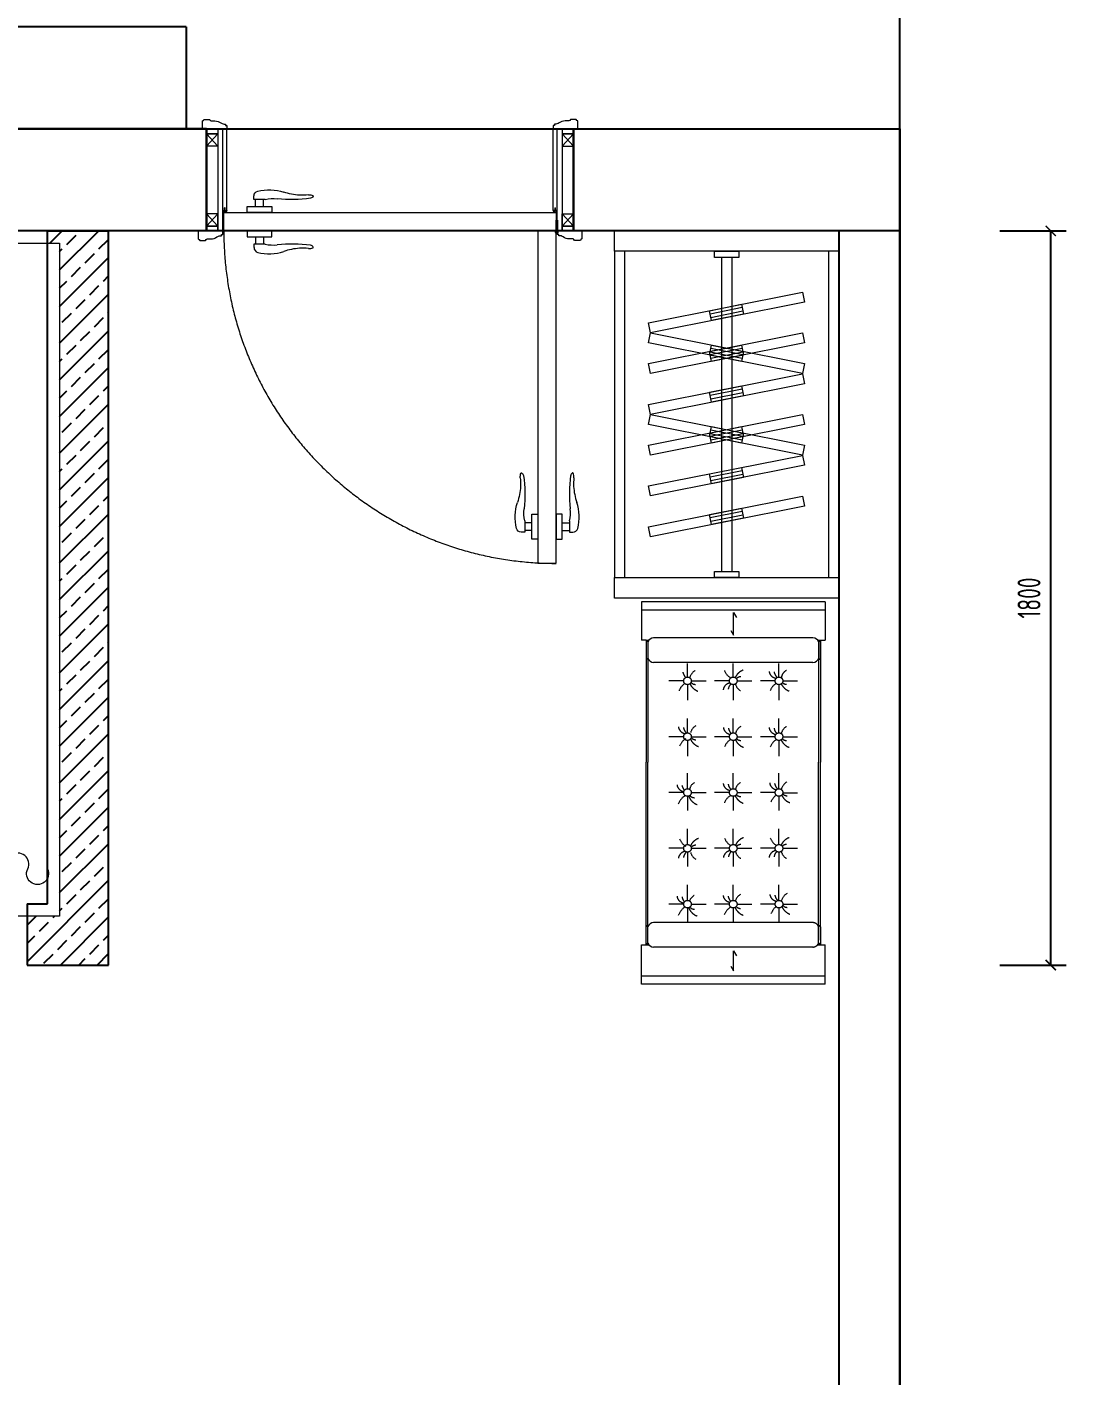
# Model space of a CAD drawing. Header units: millimetres. Extents: x 3162 to 221128, y -144913 to 11496.
# Drawn here: x 32967 to 35514, y -137487 to -134180 of the extents above; entities that cross this region are included whole.
import ezdxf
from ezdxf.xclip import XClip

# ---------------------------------------------------------------- set-up
doc = ezdxf.new("R2010")
doc.units = ezdxf.units.MM
doc.header["$LTSCALE"] = 10
doc.header["$XCLIPFRAME"] = 2
for name, pattern in [('ACAD_ISO03W100', [30, 12, -18]), ('DASH', [8.89, 6.35, -2.54]), ('DOTE', [61.468, 50.8, -5.08, 0.508, -5.08]), ('HIDDEN', [9.525, 6.35, -3.175])]:
    doc.linetypes.add(name, pattern=pattern)
doc.layers.get('Defpoints').update_dxf_attribs({"color": 250})
for name, color, linetype, lineweight in [('FC-Doorsill【门槛线】', 8, 'Continuous', 0), ('FF-Complete【墙体完成线】', 6, 'Continuous', 0), ('FF-Curtain【平面窗帘】', 32, 'Continuous', 0), ('FF-Door【门】', 51, 'Continuous', 0), ('FF-MT【门套】', 20, 'Continuous', 0), ('FF-【活动成品家具】', 51, 'Continuous', 0), ('RC-dimensions', 44, 'Continuous', 0)]:
    doc.layers.add(name, color=color, linetype=linetype, lineweight=lineweight)
for name, color, linetype in [('WALL', 7, 'Continuous'), ('WALL_NEW【新建墙体】', 4, 'Continuous'), ('走线及回路标注', 1, 'Continuous')]:
    doc.layers.add(name, color=color, linetype=linetype)
doc.styles.add('尺寸标注', font='ARCHS.SHX', dxfattribs={"width": 0.8})
doc.dimstyles.new('海龙1：25', dxfattribs={"dimscale": 25, "dimtxt": 2.25, "dimasz": 1, "dimexe": 1.5, "dimexo": 1, "dimgap": 1, "dimtad": 1, "dimdec": 0, "dimrnd": 5, "dimdsep": 46, "dimtxsty": '尺寸标注', "dimblk": 'ARCHTICK', "dimblk1": 'ARCHTICK', "dimblk2": 'ARCHTICK', "dimcen": 1, "dimclrd": 44, "dimclre": 44, "dimclrt": 2, "dimadec": 0, "dimazin": 0, "dimtfac": 1, "dimtdec": 0, "dimtix": 1, "dimtmove": 2, "dimatfit": 3, "dimldrblk": 'hl_arrow2', "dimfxl": 5, "dimfxlon": 1, "dimarcsym": 0})

# ---------------------------------------------------------------- blocks, each defined once
blk = doc.blocks.new('门套线03')
at = {"ltscale": 100}
blk.add_lwpolyline([(60, 0), (60, 19.7, -0.339185), (56.6, 23.1), (42, 23.1, -0.360475), (38.5, 19.7), (29.2, 19.7, 0.137802), (14.5, 14.7, -0.16589), (3.4, 11.9), (3.4, 8.7), (0, 8.7), (0, 0)], format="xyb", close=True, dxfattribs=at)
blk = doc.blocks.new('HL_Door_Hinge')
at = {"color": 0, "linetype": 'DOTE', "ltscale": 0.04}
for p, q in [((-4, 3), (4, 3)), ((0, -1), (0, 7))]:
    blk.add_line(p, q, dxfattribs=at)
at = {"color": 0, "linetype": 'DASH', "ltscale": 5}
for p, q in [((-2, -26), (-2, 0.8)), ((-0.5, -26), (-0.5, 0)), ((0.5, -26), (0.5, 0)), ((2, -26), (2, 0.8)), ((-0.5, -26), (-2, -26)), ((0.5, -26), (2, -26))]:
    blk.add_line(p, q, dxfattribs=at)
for radius in [3, 2]:
    blk.add_circle((0, 3), radius, dxfattribs=at)
blk = doc.blocks.new('HL_Door_Seal')
at = {"color": 0}
for p, q in [((5, 0), (-5, 0)), ((-1, 6), (-0.5, 6.5)), ((-1, 6), (-0.5, 6)), ((-1, 5.5), (-0.5, 6)), ((-1, 5.5), (-0.5, 5.5)), ((-1, 5), (-0.5, 5.5)), ((-1, 4.5), (-0.5, 5)), ((-1, 5), (-0.5, 5)), ((-1, 4.5), (-0.5, 4.5)), ((-1, 4), (-0.5, 4.5)), ((-1, 4), (-0.5, 4)), ((-1, 3.5), (-0.5, 4)), ((-1, 3.5), (-0.5, 3.5)), ((-1, 3), (-0.5, 3.5)), ((-1, 3), (-0.5, 3)), ((-1, 2.5), (-0.5, 3)), ((-1, 2.5), (-0.5, 2.5)), ((-1, 2), (-0.5, 2.5)), ((-1, 2), (-0.5, 2)), ((-1, 1.5), (-0.5, 2)), ((-1, 1.5), (-0.5, 1.5)), ((-1, 1), (-0.5, 1.5)), ((-1, 1), (-0.5, 1)), ((-1, 0.5), (-0.5, 1)), ((-1, 0.5), (-0.5, 0.5)), ((-1, 0), (-0.5, 0.5)), ((-0.5, 6.5), (0.5, 6.5)), ((1, 6), (0.5, 6.5)), ((1, 6), (0.5, 6)), ((1, 5.5), (0.5, 6)), ((1, 5.5), (0.5, 5.5)), ((1, 5), (0.5, 5.5)), ((1, 5), (0.5, 5)), ((1, 4.5), (0.5, 5)), ((1, 4.5), (0.5, 4.5)), ((1, 4), (0.5, 4.5)), ((1, 4), (0.5, 4)), ((1, 3.5), (0.5, 4)), ((1, 3.5), (0.5, 3.5)), ((1, 3), (0.5, 3.5)), ((1, 3), (0.5, 3)), ((1, 2.5), (0.5, 3)), ((1, 2.5), (0.5, 2.5)), ((1, 2), (0.5, 2.5)), ((1, 2), (0.5, 2)), ((1, 1.5), (0.5, 2)), ((1, 1.5), (0.5, 1.5)), ((1, 1), (0.5, 1.5)), ((1, 1), (0.5, 1)), ((1, 0.5), (0.5, 1)), ((1, 0.5), (0.5, 0.5)), ((1, 0), (0.5, 0.5))]:
    blk.add_line(p, q, dxfattribs=at)
blk.add_lwpolyline([(-3.9, -1, 0.774597), (3.9, -1)], format="xyb", close=True, dxfattribs=at)
blk.add_arc((0, 0), 5, 180, 0.0005, dxfattribs=at)
blk = doc.blocks.new('门把手02')
at = {"color": 250}
for p, q in [((-13.5, 32.2), (-13.5, 40.9)), ((-30.4, 14.6), (-15.2, 14.6)), ((-30.4, 0), (-30.4, 14.6)), ((30.4, 0), (-30.4, 0)), ((-15.2, 14.6), (19.6, 14.6)), ((-15.2, 14.6), (19.6, 14.6)), ((12.9, 32.2), (-13.5, 32.2)), ((-9.4, 14.6), (-9.4, 32.2)), ((9.4, 14.6), (9.4, 32.2)), ((19.6, 14.6), (30.4, 14.6)), ((30.4, 14.6), (30.4, 0))]:
    blk.add_line(p, q, dxfattribs=at)
at = {"color": 250, "extrusion": (0, 0, -1)}
for centre, major_axis, start_param, end_param in [((-1.3, 40.9), (-8.59, 8.59), 5.497787, 6.813202), ((23.4, -64.1), (-0.1, 120), -0.233047, 0.306451), ((33.8, -51.4), (0, 86), -0.231441, 0.114669), ((79.3, 368.4), (-0.1, 336.3), 3.005111, 3.247916), ((107.8, 189.2), (1.8, 147), 3.194781, 3.464277), ((105.2, 172), (-91.7, 91.7), 3.813778, 3.981187), ((122.5, 24), (-13.7, 13.7), 0.647464, 1.248663), ((124, 43.6), (5.92, 5.92), 1.238085, 2.228964), ((130.6, 40.4), (-0.729, 0.729), 1.325662, 2.819982), ((12.9, 37.2), (3.58, 3.58), 2.124304, 2.356194)]:
    blk.add_ellipse(centre, major_axis=major_axis, ratio=1, start_param=start_param, end_param=end_param, dxfattribs=at)
blk = doc.blocks.new('hld_1_820_250_门把手02_门套线03_45_0_0_3_40_0_1_1')
at = {"layer": 'FC-Doorsill【门槛线】'}
for p, q in [((-0.5, 0.1389), (0.5, 0.1389)), ((-0.5, -0.1389), (0.5, -0.1389))]:
    blk.add_line(p, q, dxfattribs=at)
at = {"layer": 'FF-Door【门】'}
blk.add_lwpolyline([(-0.4528, 0.1389), (-0.4028, 0.1389), (-0.4028, 1.0444), (-0.4528, 1.0444)], close=True, dxfattribs=at)
at = {"layer": 'FF-Door【门】', "color": 250, "linetype": 'ACAD_ISO03W100', "ltscale": 2.083333}
blk.add_lwpolyline([(-0.4528, 0.1389), (0.4528, 0.1389), (0.4528, 0.0889), (-0.4528, 0.0889)], close=True, dxfattribs=at)
at = {"layer": 'FF-Door【门】', "color": 8, "linetype": 'HIDDEN', "ltscale": 15}
blk.add_arc((-0.4528, 0.1389), 0.9056, 0, 90, dxfattribs=at)
at = {"layer": 'FF-MT【门套】', "color": 250}
for p, q in [((-0.4689, 0.1256), (-0.5, 0.0922)), ((-0.4689, 0.0922), (-0.5, 0.1256)), ((0.4689, 0.1256), (0.5, 0.0922)), ((0.4689, 0.0922), (0.5, 0.1256)), ((-0.5, -0.0922), (-0.4689, -0.1256)), ((-0.5, -0.1256), (-0.4689, -0.0922)), ((0.5, -0.0922), (0.4689, -0.1256)), ((0.5, -0.1256), (0.4689, -0.0922))]:
    blk.add_line(p, q, dxfattribs=at)
for points in [[(-0.5, 0.1389), (-0.4689, 0.1389), (-0.4689, 0.1256), (-0.5, 0.1256)], [(-0.4689, 0.1256), (-0.4689, 0.0922), (-0.5, 0.0922), (-0.5, 0.1256)], [(-0.4689, 0.1389), (-0.4556, 0.1389), (-0.4556, -0.1389), (-0.4689, -0.1389)], [(0.4689, 0.1389), (0.4556, 0.1389), (0.4556, -0.1389), (0.4689, -0.1389)], [(0.5, 0.1389), (0.4689, 0.1389), (0.4689, 0.1256), (0.5, 0.1256)], [(0.4689, 0.1256), (0.4689, 0.0922), (0.5, 0.0922), (0.5, 0.1256)], [(-0.5, -0.0922), (-0.5, -0.1256), (-0.4689, -0.1256), (-0.4689, -0.0922)], [(0.5, -0.0922), (0.5, -0.1256), (0.4689, -0.1256), (0.4689, -0.0922)], [(-0.5, -0.1389), (-0.4689, -0.1389), (-0.4689, -0.1256), (-0.5, -0.1256)], [(0.5, -0.1389), (0.4689, -0.1389), (0.4689, -0.1256), (0.5, -0.1256)]]:
    blk.add_lwpolyline(points, close=True, dxfattribs=at)
at = {"layer": 'FF-MT【门套】'}
for points in [[(-0.5, 0.1389), (-0.4556, 0.1389), (-0.4556, 0.0833), (-0.4444, 0.0833), (-0.4444, -0.1389), (-0.5, -0.1389)], [(0.5, 0.1389), (0.4556, 0.1389), (0.4556, 0.0833), (0.4444, 0.0833), (0.4444, -0.1389), (0.5, -0.1389)]]:
    blk.add_lwpolyline(points, close=True, dxfattribs=at)
at = {"layer": 'FF-Door【门】', "color": 250, "yscale": 0.001111111111111, "zscale": 0.001111111111111}
for name, p, xscale, rotation in [('门把手02', (-0.4528, 0.9444), -0.001111111111111, 90.00000000000593), ('门把手02', (-0.4028, 0.9444), 0.001111111111111, 270.0000000000178), ('HL_Door_Seal', (-0.45, 0.0833), 0.001111111111111, 180.0000000000119), ('HL_Door_Seal', (0.45, 0.0833), -0.001111111111111, 180)]:
    blk.add_blockref(name, p, dxfattribs=dict(at, xscale=xscale, rotation=rotation))
at = {"layer": 'FF-Door【门】', "color": 250, "zscale": 0.001111111111111}
for name, p, xscale, yscale in [('门把手02', (0.3556, 0.1389), -0.001111111111111, 0.001111111111111), ('HL_Door_Hinge', (-0.4542, 0.1389), 0.001111111111111, 0.001111111111111), ('门把手02', (0.3556, 0.0889), -0.001111111111111, -0.001111111111111)]:
    blk.add_blockref(name, p, dxfattribs=dict(at, xscale=xscale, yscale=yscale))
at = {"layer": 'FF-MT【门套】', "zscale": 0.001111111111111}
for p, xscale, yscale in [((-0.4556, 0.1389), -0.001111111111111, 0.001111111111111), ((0.4556, 0.1389), 0.001111111111111, 0.001111111111111), ((-0.4444, -0.1389), -0.001111111111111, -0.001111111111111), ((0.4444, -0.1389), 0.001111111111111, -0.001111111111111)]:
    blk.add_blockref('门套线03', p, dxfattribs=dict(at, xscale=xscale, yscale=yscale))
blk = doc.blocks.new('贵妃椅22')
for p, q in [((100, 0), (100, 600)), ((100, 600), (228.7, 600)), ((127.1, 600), (127.1, 0)), ((228.7, 600), (228.7, 585)), ((228.7, 585), (228.7, 585)), ((228.7, 585), (825, 585)), ((228.7, 585), (228.7, 576)), ((234, 579), (287.5, 579)), ((244.8, 579), (825, 579)), ((1223.7, 585), (825, 585)), ((1164.9, 579), (825, 579)), ((1218.4, 579), (1164.9, 579)), ((1350, 600), (1223.7, 600)), ((1223.7, 585), (1223.7, 600)), ((1223.7, 585), (1223.7, 585)), ((1223.7, 585), (1223.7, 576)), ((1322.9, 600), (1322.9, 0)), ((1350, 0), (1350, 600)), ((243.4, 15), (825, 15)), ((244.8, 21), (825, 21)), ((1164.9, 21), (825, 21)), ((1223.7, 15), (825, 15)), ((1218.2, 21), (1164.9, 21)), ((1223.7, 24), (1223.7, 15)), ((1223.7, 15), (1223.7, 0)), ((100, 0), (228.7, 0)), ((1350, 0), (1223.7, 0))]:
    blk.add_line(p, q)
at = {"color": 8, "ltscale": 150}
for p, q in [((220.9, 39.5), (220.9, 560.5)), ((300.9, 39.5), (300.9, 560.5)), ((1151.5, 39.5), (1151.5, 560.5)), ((1231.6, 39.5), (1231.6, 560.5)), ((158.9, 307.5), (142.9, 298.6)), ((142.9, 298.6), (208.4, 298.6)), ((208.4, 298.6), (192.4, 289.7)), ((1256.3, 307.5), (1240.3, 298.6)), ((1240.3, 298.6), (1314.6, 298.6)), ((1314.6, 298.6), (1298.6, 289.7))]:
    blk.add_line(p, q, dxfattribs=at)
at = {"color": 8, "linetype": 'HIDDEN', "ltscale": 150}
for p, q in [((361.2, 462), (361.2, 510.4)), ((543.7, 462), (543.7, 510.4)), ((726.2, 462), (726.2, 510.4)), ((908.7, 462), (908.7, 510.4)), ((1091.2, 462), (1091.2, 510.4)), ((348.7, 449.5), (304.9, 449.5)), ((373.7, 449.5), (424.7, 449.5)), ((531.2, 449.5), (484.8, 449.5)), ((556.2, 449.5), (607.2, 449.5)), ((713.7, 449.5), (667.3, 449.5)), ((738.7, 449.5), (789.8, 449.5)), ((896.2, 449.5), (845.2, 449.5)), ((921.2, 449.5), (967.6, 449.5)), ((1078.7, 449.5), (1027.7, 449.5)), ((1103.7, 449.5), (1147.6, 449.5)), ((361.2, 437), (361.2, 388.8)), ((543.7, 437), (543.7, 388.8)), ((726.2, 437), (726.2, 388.8)), ((908.7, 437), (908.7, 388.8)), ((1091.2, 437), (1091.2, 388.8)), ((361.2, 312.5), (361.2, 360.8)), ((543.7, 312.5), (543.7, 360.8)), ((726.2, 312.5), (726.2, 360.8)), ((908.7, 312.5), (908.7, 360.8)), ((1091.2, 312.5), (1091.2, 360.8)), ((348.7, 300), (304.9, 300)), ((361.2, 287.5), (361.2, 239.1)), ((373.7, 300), (424.7, 300)), ((531.2, 300), (484.8, 300)), ((543.7, 287.5), (543.7, 239.1)), ((556.2, 300), (607.2, 300)), ((713.7, 300), (667.3, 300)), ((726.2, 287.5), (726.2, 239.1)), ((738.7, 300), (789.8, 300)), ((896.2, 300), (845.2, 300)), ((908.7, 287.5), (908.7, 239.1)), ((921.2, 300), (967.6, 300)), ((1078.7, 300), (1027.7, 300)), ((1091.2, 287.5), (1091.2, 239.1)), ((1103.7, 300), (1147.6, 300)), ((361.2, 163), (361.2, 211.2)), ((543.7, 163), (543.7, 211.2)), ((726.2, 163), (726.2, 211.2)), ((908.7, 163), (908.7, 211.2)), ((1091.2, 163), (1091.2, 211.2)), ((348.7, 150.5), (304.9, 150.5)), ((361.2, 138), (361.2, 89.6)), ((373.7, 150.5), (424.7, 150.5)), ((531.2, 150.5), (484.8, 150.5)), ((543.7, 138), (543.7, 89.6)), ((556.2, 150.5), (607.2, 150.5)), ((713.7, 150.5), (667.3, 150.5)), ((724.6, 138), (724.6, 89.6)), ((738.7, 150.5), (789.8, 150.5)), ((896.2, 150.5), (845.2, 150.5)), ((908.7, 138), (908.7, 89.6)), ((921.2, 150.5), (967.6, 150.5)), ((1078.7, 150.5), (1027.7, 150.5)), ((1091.2, 138), (1091.2, 89.6)), ((1103.7, 150.5), (1147.6, 150.5))]:
    blk.add_line(p, q, dxfattribs=at)
at = {"linetype": 'HIDDEN', "ltscale": 150}
for p, q in [((228.7, 24), (228.7, 15)), ((243.4, 15), (228.7, 15)), ((228.7, 15), (228.7, 0)), ((234.2, 21), (287.5, 21))]:
    blk.add_line(p, q, dxfattribs=at)
for points in [[(234.2, 585), (234.2, 585), (287.5, 585)], [(1218.2, 585), (1218.2, 585), (1164.9, 585)], [(1164.9, 15), (1164.9, 15), (1218.2, 15)]]:
    blk.add_lwpolyline(points)
blk.add_lwpolyline([(287.5, 15), (287.5, 15), (234.2, 15)], dxfattribs=at)
at = {"color": 8, "linetype": 'HIDDEN', "ltscale": 150}
for centre in [(361.2, 449.5), (543.7, 449.5), (726.2, 449.5), (908.7, 449.5), (1091.2, 449.5), (361.2, 300), (543.7, 300), (726.2, 300), (908.7, 300), (1091.2, 300), (361.2, 150.5), (543.7, 150.5), (726.2, 150.5), (908.7, 150.5), (1091.2, 150.5)]:
    blk.add_circle(centre, 12.5, dxfattribs=at)
at = {"color": 8, "ltscale": 150}
for centre, start, end in [((241, 560.1), 110.2225, 178.8395), ((280.7, 560.1), 1.1605, 69.7775), ((1171.7, 560.1), 110.2225, 178.8395), ((1211.4, 560.1), 1.1605, 69.7775), ((1171.7, 39.9), 181.1605, 249.7775), ((1211.4, 39.9), 290.2225, 358.8395)]:
    blk.add_arc(centre, 20.1, start, end, dxfattribs=at)
for centre, radius, start, end in [((235.4, 582), 3.24, 111.9991, 248.0009), ((287.1, 582), 3.03, 278.6164, 81.3836), ((1165.4, 582), 3.03, 98.6164, 261.3836), ((1217, 582), 3.24, 291.9991, 68.0009), ((1216.6, 18), 3.38, 297.5622, 62.4378)]:
    blk.add_arc(centre, radius, start, end)
at = {"color": 8, "linetype": 'HIDDEN', "ltscale": 150}
for centre, radius, start, end in [((364.3, 403.1), 44.6, 109.3862, 160.2225), ((293.3, 410.9), 75.5, 38.7826, 66.1947), ((364.4, 426.8), 19.7, 131.0371, 180.2276), ((390, 458.6), 25.2, 96.8606, 173.3873), ((390.7, 435.6), 32.3, 100.3351, 132.5443), ((361.9, 413), 31.4, 26.9285, 71.7471), ((508.5, 454), 25.2, 6.6127, 83.1394), ((507.7, 431), 32.3, 45.2011, 79.6649), ((591.1, 430.5), 47.7, 110.1645, 149.5653), ((728.8, 403.3), 44.4, 108.8945, 160.2612), ((665.5, 423.9), 60.6, 33.1364, 67.7212), ((728.9, 427), 19.6, 130.1019, 180.3339), ((754.6, 458.7), 25.2, 96.8606, 173.3873), ((755.4, 435.7), 32.3, 100.3351, 132.3103), ((730.6, 412), 31.4, 26.9285, 78.7298), ((861.3, 430.5), 47.7, 30.4347, 69.8355), ((943.9, 454), 25.2, 96.8606, 173.3873), ((944.7, 431), 32.3, 100.3351, 134.7989), ((1099.3, 400.2), 44.6, 112.3044, 160.21), ((1042.3, 432.3), 47.7, 33.0642, 69.8355), ((1093.3, 407.1), 35.9, 28.5639, 77.2041), ((1125.7, 432.7), 32.3, 100.3351, 134.7989), ((536.6, 408.3), 31.4, 101.2702, 153.0715), ((533.6, 422.1), 20.2, 0.0573, 44.8765), ((534.1, 398.4), 44.6, 19.79, 67.6956), ((918.3, 398.4), 44.6, 112.3044, 160.21), ((918.9, 422.1), 20.2, 135.1235, 179.9427), ((915.8, 408.3), 31.4, 26.9285, 78.7298), ((1099.9, 423.8), 20.2, 135.1235, 179.9427), ((310, 284.5), 47.7, 30.4347, 69.8355), ((392.6, 307.9), 25.2, 96.8606, 173.3873), ((393.4, 284.9), 32.3, 100.3351, 134.7989), ((510.9, 306.9), 25.2, 6.6127, 83.1394), ((510.1, 283.9), 32.3, 45.2011, 79.6649), ((593.5, 283.5), 47.7, 110.1645, 149.5653), ((675.7, 284), 47.7, 30.4347, 69.8355), ((758.3, 307.5), 25.2, 96.8606, 173.3873), ((759, 284.5), 32.3, 100.3351, 134.7989), ((858.9, 283.5), 47.7, 30.4347, 69.8355), ((941.5, 306.9), 25.2, 96.8606, 173.3873), ((942.3, 283.9), 32.3, 100.3351, 134.7989), ((1059.2, 307.5), 25.2, 6.6127, 83.1394), ((1058.4, 284.5), 32.3, 45.2011, 79.6649), ((1141.8, 284), 47.7, 110.1645, 149.5653), ((367, 252.4), 44.6, 112.3044, 160.21), ((367.5, 276), 20.2, 135.1235, 179.9427), ((364.5, 262.2), 31.4, 26.9285, 78.7298), ((539, 261.3), 31.4, 101.2702, 153.0715), ((535.9, 275), 20.2, 0.0573, 44.8765), ((536.5, 251.4), 44.6, 19.79, 67.6956), ((732.6, 251.9), 44.6, 112.3044, 160.21), ((733.2, 275.6), 20.2, 135.1235, 179.9427), ((730.2, 261.8), 31.4, 26.9285, 78.7298), ((915.9, 251.4), 44.6, 112.3044, 160.21), ((916.5, 275), 20.2, 135.1235, 179.9427), ((913.5, 261.3), 31.4, 26.9285, 78.7298), ((1087.3, 261.8), 31.4, 101.2702, 153.0715), ((1084.2, 275.6), 20.2, 0.0573, 44.8765), ((1084.8, 251.9), 44.6, 19.79, 67.6956), ((295.9, 101.3), 82.6, 44.6784, 65.6546), ((396.1, 155.2), 25.2, 96.8606, 173.3873), ((511.2, 157.6), 25.2, 6.6127, 83.1394), ((593.8, 134.1), 47.7, 110.1645, 149.5653), ((678.1, 132.3), 47.7, 34.4668, 69.8355), ((760.7, 155.8), 25.2, 96.8606, 173.3873), ((858.7, 134.1), 47.7, 30.4347, 69.8355), ((941.3, 157.6), 25.2, 96.8606, 173.3873), ((1044.2, 137), 44.5, 30.4146, 70.5571), ((1125.2, 157.6), 25.2, 96.8606, 173.3873), ((370.5, 99.7), 44.6, 112.3044, 160.21), ((366.9, 124.2), 16.1, 119.5243, 182.9039), ((361.2, 103.8), 40.3, 29.8041, 75.717), ((396.9, 132.2), 32.3, 100.3351, 134.7989), ((539.2, 111.9), 31.4, 101.2702, 153.0715), ((510.4, 134.6), 32.3, 45.2011, 79.6649), ((536.2, 125.7), 20.2, 0.0573, 44.8765), ((536.8, 102), 44.6, 19.79, 67.6956), ((735.1, 100.2), 44.6, 112.9635, 160.21), ((735.7, 123.9), 20.2, 135.1235, 179.9427), ((727.1, 105.5), 38.5, 29.3365, 76.332), ((761.5, 132.8), 32.3, 100.3351, 134.7989), ((915.6, 102), 44.6, 112.3044, 160.21), ((916.2, 125.7), 20.2, 135.1235, 179.9427), ((942, 134.6), 32.3, 100.3351, 134.7989), ((913.2, 111.9), 31.4, 26.9285, 78.7298), ((1099.6, 102), 44.6, 114.1123, 160.21), ((1098.7, 126), 18.8, 134.7158, 180.8182), ((1098.2, 112.8), 30.1, 26.3241, 84.5443), ((1127.3, 130.8), 36.2, 101.2816, 134.234), ((241, 39.9), 20.1, 181.1605, 249.7775), ((280.7, 39.9), 20.1, 290.2225, 358.8395)]:
    blk.add_arc(centre, radius, start, end, dxfattribs=at)
at = {"linetype": 'HIDDEN', "ltscale": 150}
for centre, radius, start, end in [((235.8, 18), 3.38, 117.5622, 242.4378), ((287, 18), 3.04, 279.6337, 80.3663), ((1165.4, 18), 3.04, 99.6337, 260.3663)]:
    blk.add_arc(centre, radius, start, end, dxfattribs=at)
blk = doc.blocks.new('*U1494', base_point=(21834.5, -134679.9))
for points in [[(21284.5, -134729.9), (21284.5, -134679.9), (21834.5, -134679.9), (21834.5, -134729.9)], [(21284.5, -134729.9), (21284.5, -134679.9), (21834.5, -134679.9), (21834.5, -134729.9)], [(21284.5, -134729.9), (21284.5, -134679.9), (21834.5, -134679.9), (21834.5, -134729.9)], [(21834.5, -135529.9), (21834.5, -135579.9), (21284.5, -135579.9), (21284.5, -135529.9)], [(21834.5, -135529.9), (21834.5, -135579.9), (21284.5, -135579.9), (21284.5, -135529.9)], [(21834.5, -135529.9), (21834.5, -135579.9), (21284.5, -135579.9), (21284.5, -135529.9)]]:
    blk.add_lwpolyline(points, close=True)
for points in [[(21284.5, -134729.9), (21284.5, -135529.9)], [(21284.5, -134729.9), (21284.5, -135529.9)], [(21284.5, -134729.9), (21284.5, -135529.9)], [(21834.5, -134729.9), (21834.5, -135529.9)], [(21834.5, -134729.9), (21834.5, -135529.9)], [(21834.5, -134729.9), (21834.5, -135529.9)]]:
    blk.add_lwpolyline(points)
at = {"color": 0}
for points in [[(21309.5, -134729.9), (21309.5, -135529.9)], [(21309.5, -134729.9), (21309.5, -135529.9)], [(21309.5, -134729.9), (21309.5, -135529.9)], [(21809.5, -134729.9), (21809.5, -135529.9)], [(21809.5, -134729.9), (21809.5, -135529.9)], [(21809.5, -134729.9), (21809.5, -135529.9)]]:
    blk.add_lwpolyline(points, dxfattribs=at)
for points in [[(21529.5, -134744.9), (21529.5, -134729.9), (21589.5, -134729.9), (21589.5, -134744.9)], [(21529.5, -134744.9), (21529.5, -134729.9), (21589.5, -134729.9), (21589.5, -134744.9)], [(21589.5, -135514.9), (21589.5, -135529.9), (21529.5, -135529.9), (21529.5, -135514.9)], [(21589.5, -135514.9), (21589.5, -135529.9), (21529.5, -135529.9), (21529.5, -135514.9)], [(21589.5, -135514.9), (21589.5, -135529.9), (21529.5, -135529.9), (21529.5, -135514.9)], [(21589.5, -135514.9), (21589.5, -135529.9), (21529.5, -135529.9), (21529.5, -135514.9)]]:
    blk.add_lwpolyline(points, close=True, dxfattribs=at)
at = {"color": 0, "linetype": 'DASH', "ltscale": 24}
for points in [[(21547, -134744.9), (21547, -135514.9)], [(21547, -134744.9), (21547, -135514.9)], [(21547, -134744.9), (21547, -135514.9)], [(21572, -134744.9), (21572, -135514.9)], [(21572, -134744.9), (21572, -135514.9)], [(21572, -134744.9), (21572, -135514.9)]]:
    blk.add_lwpolyline(points, dxfattribs=at)
for points in [[(21750.7, -134854.6), (21373.1, -134929.7), (21368.3, -134905.2), (21745.9, -134830.1)], [(21750.7, -134854.6), (21373.1, -134929.7), (21368.3, -134905.2), (21745.9, -134830.1)], [(21601.2, -134884.3), (21522.7, -134899.9), (21517.8, -134875.4), (21596.3, -134859.8)], [(21601.2, -134884.3), (21522.7, -134899.9), (21517.8, -134875.4), (21596.3, -134859.8)], [(21599.7, -134877), (21521.2, -134892.6), (21519.3, -134882.8), (21597.8, -134867.2)], [(21599.7, -134877), (21521.2, -134892.6), (21519.3, -134882.8), (21597.8, -134867.2)], [(21750.7, -134954.6), (21373.1, -135029.7), (21368.3, -135005.2), (21745.9, -134930.1)], [(21373.1, -134930.1), (21750.7, -135005.2), (21745.9, -135029.7), (21368.3, -134954.6)], [(21601.2, -134984.3), (21522.7, -134999.9), (21517.8, -134975.4), (21596.3, -134959.8)], [(21522.7, -134959.8), (21601.2, -134975.4), (21596.3, -134999.9), (21517.8, -134984.3)], [(21599.7, -134977), (21521.2, -134992.6), (21519.3, -134982.8), (21597.8, -134967.2)], [(21521.2, -134967.2), (21599.7, -134982.8), (21597.8, -134992.6), (21519.3, -134977)], [(21750.7, -135054.6), (21373.1, -135129.7), (21368.3, -135105.2), (21745.9, -135030.1)], [(21750.7, -135054.6), (21373.1, -135129.7), (21368.3, -135105.2), (21745.9, -135030.1)], [(21601.2, -135084.3), (21522.7, -135099.9), (21517.8, -135075.4), (21596.3, -135059.8)], [(21601.2, -135084.3), (21522.7, -135099.9), (21517.8, -135075.4), (21596.3, -135059.8)], [(21599.7, -135077), (21521.2, -135092.6), (21519.3, -135082.8), (21597.8, -135067.2)], [(21599.7, -135077), (21521.2, -135092.6), (21519.3, -135082.8), (21597.8, -135067.2)], [(21373.1, -135130.1), (21750.7, -135205.2), (21745.9, -135229.7), (21368.3, -135154.6)], [(21750.7, -135154.6), (21373.1, -135229.7), (21368.3, -135205.2), (21745.9, -135130.1)], [(21522.7, -135159.8), (21601.2, -135175.4), (21596.3, -135199.9), (21517.8, -135184.3)], [(21601.2, -135184.3), (21522.7, -135199.9), (21517.8, -135175.4), (21596.3, -135159.8)], [(21521.2, -135167.2), (21599.7, -135182.8), (21597.8, -135192.6), (21519.3, -135177)], [(21599.7, -135177), (21521.2, -135192.6), (21519.3, -135182.8), (21597.8, -135167.2)], [(21750.7, -135254.6), (21373.1, -135329.7), (21368.3, -135305.2), (21745.9, -135230.1)], [(21750.7, -135254.6), (21373.1, -135329.7), (21368.3, -135305.2), (21745.9, -135230.1)], [(21601.2, -135284.3), (21522.7, -135299.9), (21517.8, -135275.4), (21596.3, -135259.8)], [(21601.2, -135284.3), (21522.7, -135299.9), (21517.8, -135275.4), (21596.3, -135259.8)], [(21599.7, -135277), (21521.2, -135292.6), (21519.3, -135282.8), (21597.8, -135267.2)], [(21599.7, -135277), (21521.2, -135292.6), (21519.3, -135282.8), (21597.8, -135267.2)], [(21750.7, -135354.6), (21373.1, -135429.7), (21368.3, -135405.2), (21745.9, -135330.1)], [(21750.7, -135354.6), (21373.1, -135429.7), (21368.3, -135405.2), (21745.9, -135330.1)], [(21601.2, -135384.3), (21522.7, -135399.9), (21517.8, -135375.4), (21596.3, -135359.8)], [(21601.2, -135384.3), (21522.7, -135399.9), (21517.8, -135375.4), (21596.3, -135359.8)], [(21599.7, -135377), (21521.2, -135392.6), (21519.3, -135382.8), (21597.8, -135367.2)], [(21599.7, -135377), (21521.2, -135392.6), (21519.3, -135382.8), (21597.8, -135367.2)]]:
    blk.add_lwpolyline(points, close=True, dxfattribs=at)
blk = doc.blocks.new('海龙_08219812')
at = {"layer": 'WALL_NEW【新建墙体】'}
h = blk.add_hatch(dxfattribs=at)
h.set_pattern_fill('ANSI33', color=8, scale=10, style=0)
h.set_pattern_definition([(45, (-3070, 989.955), (-44.9013, 44.9013), []), (45, (-3025.1, 989.955), (-44.9013, 44.9013), [31.75, -15.875])])
h.paths.add_polyline_path([(-2755, 1110), (-3040, 1110), (-3040, 1140), (-3070, 1140), (-3070, 990), (-2755, 990)])
h.paths.add_polyline_path([(-1020, 1110), (-1090, 1110), (-1090, 1140), (-1120, 1140), (-1120, 1240), (-1240, 1240), (-1240, 1110), (-1555, 1110), (-1555, 990), (-1020, 990)])
h.paths.add_polyline_path([(-1120, 3040), (-1270, 3040), (-1270, 3010), (-1240, 3010), (-1240, 2040), (-1120, 2040)])
h.paths.add_polyline_path([(200, 2760), (230, 2760), (230, 3040), (80, 3040), (80, 2040), (200, 2040)])
h.paths.add_polyline_path([(1130, 2870), (400, 2870), (400, 3040), (230, 3040), (230, 2790), (1130, 2790)])
h.paths.add_polyline_path([(1380, 2790), (1230, 2790), (1230, 2760), (1260, 2760), (1260, 1110), (1180, 1110), (1180, 990), (1380, 990)])
h.paths.add_polyline_path([(280, 1110), (200, 1110), (200, 1240), (80, 1240), (80, 1140), (50, 1140), (50, 1110), (-20, 1110), (-20, 990), (280, 990)])
at = {"layer": 'FF-Complete【墙体完成线】'}
blk.add_lwpolyline([(200, 2760), (1260, 2760), (1260, 1110), (200, 1110)], close=True, dxfattribs=at)
at = {"layer": 'FF-Curtain【平面窗帘】'}
blk.add_lwpolyline([(1230, 1226, -1.6), (1181.7, 1226, 1.6), (1133.5, 1226, -1.6), (1085.2, 1226, 1.6), (1037, 1226), (988.7, 1226), (940.4, 1226), (892.2, 1226), (940.4, 1201.8), (940.4, 1226)], format="xyb", dxfattribs=at)
at = {"layer": 'WALL'}
for p, q in [((1570, 3290), (1130, 3290)), ((1570, 3290), (1570, 3040)), ((1620, 3040), (1130, 3040)), ((3170, 2790), (3170, -3210)), ((3320, 2790), (3320, -3460))]:
    blk.add_line(p, q, dxfattribs=at)
at = {"layer": 'WALL_NEW【新建墙体】'}
for p, q in [((1230, 1140), (1230, 2790)), ((1230, 2790), (1380, 2790)), ((1380, 990), (1380, 2790)), ((1180, 1140), (1230, 1140)), ((1180, 1140), (1180, 990)), ((1180, 990), (1380, 990))]:
    blk.add_line(p, q, dxfattribs=at)
for points in [[(1130, 3040), (1620, 3040), (1620, 2790), (1130, 2790)], [(1620, 3040), (2520, 3040), (2520, 2790), (1620, 2790)], [(2520, 3040), (3320, 3040), (3320, 2790), (2520, 2790)]]:
    blk.add_lwpolyline(points, close=True, dxfattribs=at)
at = {"xscale": 900, "yscale": 900, "zscale": 900, "rotation": 180}
blk.add_blockref('hld_1_820_250_门把手02_门套线03_45_0_0_3_40_0_1_1', (2070, 2915), dxfattribs=at)
at = {"layer": 'FF-【活动成品家具】', "color": 8}
blk.add_blockref('*U1494', (3170, 2790), dxfattribs=at)
at = {"layer": 'FF-【活动成品家具】', "xscale": 0.75, "yscale": 0.75, "zscale": 0.75, "rotation": 90}
blk.add_blockref('贵妃椅22', (3136.3, 868.5), dxfattribs=at)
blk = doc.blocks.new('_ArchTick')
at = {"color": 2, "linetype": 'ByBlock', "const_width": 0.15}
blk.add_lwpolyline([(-0.5, -0.5), (0.5, 0.5)], dxfattribs=at)
blk = doc.blocks.new('*D1782')
at = {"layer": 'Defpoints', "color": 0, "transparency": 16777216}
for p in [(35326.2, -134679.9), (35476.2, -134679.9), (35326.2, -136479.9)]:
    blk.add_point(p, dxfattribs=at)
at = {"layer": 'RC-dimensions', "color": 44, "lineweight": -2, "transparency": 16777216}
for p, q in [((35351.2, -134679.9), (35513.7, -134679.9)), ((35476.2, -136479.9), (35476.2, -134679.9)), ((35351.2, -136479.9), (35513.7, -136479.9))]:
    blk.add_line(p, q, dxfattribs=at)
at = {"layer": 'RC-dimensions', "color": 44, "lineweight": -2, "transparency": 16777216, "xscale": 25, "yscale": 25, "zscale": 25}
for p, rotation in [((35476.2, -134679.9), 90), ((35476.2, -136479.9), 270)]:
    blk.add_blockref('_ArchTick', p, dxfattribs=dict(at, rotation=rotation))
at = {"layer": 'RC-dimensions', "color": 2, "transparency": 16777216, "insert": (35423.1, -135579.9), "char_height": 56.25, "attachment_point": 5, "rotation": 90, "style": '尺寸标注'}
blk.add_mtext('1800', dxfattribs=at)
blk = doc.blocks.new('hl_arrow2')
at = {"color": 2}
blk.add_line((-0.22, 0), (-1, 0), dxfattribs=at)
blk.add_lwpolyline([(-0.22, 0), (-0.86, -0.69), (-0.65, -0.86), (0, 0), (-0.65, 0.86), (-0.86, 0.69)], close=True, dxfattribs=at)
for points in [[(-0.86, 0.69), (-0.65, 0.86), (-0.22, 0), (0, 0)], [(-0.86, -0.69), (-0.65, -0.86), (-0.22, 0), (0, 0)]]:
    blk.add_solid(points, dxfattribs=at)

msp = doc.modelspace()

# ---------------------------------------------------------------- block references
at = {"layer": '走线及回路标注'}
ref = msp.add_blockref('海龙_08219812', (31786.6, -137469.9), dxfattribs=at)
XClip(ref).set_block_clipping_path([(-3320.0000000004, -3460), (3320.0000000004, 3460)])

# ---------------------------------------------------------------- dimensions: what is measured, and where the dimension line sits
at = {"layer": 'RC-dimensions'}
dim = msp.add_linear_dim(base=(35476.2, -134679.9), p1=(35326.2, -136479.9), p2=(35326.2, -134679.9), angle=90, dimstyle='海龙1：25', dxfattribs=at)
dim.commit()
dim.dimension.update_dxf_attribs({"geometry": '*D1782', "text_midpoint": (35423.1, -135579.9)})

doc.saveas('drawing.dxf')
